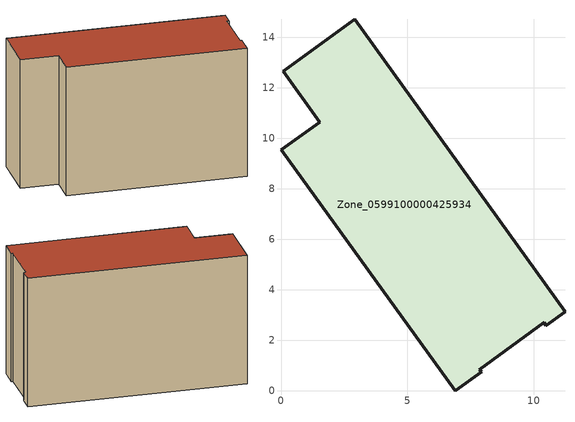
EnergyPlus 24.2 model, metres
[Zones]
Zone_0599100000425934
 floor ground (C_G): 0,9.53 1.53,10.63 0.08,12.65 2.92,14.71 11.24,3.14 10.47,2.58 10.41,2.71 7.85,0.83 7.95,0.77 6.89,0 z0
 wall outside (C_F): 1.53,10.63 0,9.53 6.89,0 7.95,0.77 7.85,0.83 10.41,2.71 10.47,2.58 11.24,3.14 2.92,14.71 0.08,12.65 1.53,10.63 z0:8.79
 roof outside (C_R): 7.85,0.83 10.41,2.71 10.47,2.58 11.24,3.14 2.92,14.71 0.08,12.65 1.53,10.63 0,9.53 6.89,0 7.95,0.77 z8.79
[BUILDING]
Pand.0599100000425934: North Axis=0; Terrain=City; Loads Convergence Tolerance Value=0.04; Temperature Convergence Tolerance Value=0.4; Solar Distribution=FullExterior; Maximum Number of Warmup Days=25; Minimum Number of Warmup Days=1
[Site:Location]
Rotterdam.The.Hague.AP_ZH_NLD Design_Conditions: Latitude=51.96; Longitude=4.45; Time Zone=1; Elevation=-4.5
[SITE:GROUNDTEMPERATURE:BUILDINGSURFACE]
18, 18, 18, 18, 18, 18, 18, 18, 18, 18, 18, 18
[MATERIAL] Thermal Absorptance=0.9; Solar Absorptance=0.7; Visible Absorptance=0.7
Name | Roughness | Thickness | Conductivity | Density | Specific Heat
G.TI.2006-2014 | MediumSmooth | 0.15 | 0.06 | 540 | 1210
F.TI.2006-2014 | Rough | 0.3 | 0.12 | 1920 | 840
R.TI.2006-2014 | MediumRough | 0.2 | 0.08 | 1500 | 1000
[CONSTRUCTION]
C_G: G.TI.2006-2014
C_F: F.TI.2006-2014
C_R: R.TI.2006-2014
[ZONE]
Zone_0599100000425934: Type=1; Multiplier=1; Ceiling Height=Autocalculate; Volume=Autocalculate; Floor Area=autocalculate; Part of Total Floor Area=Yes
[ZONEINFILTRATION:DESIGNFLOWRATE]
Infil_Zone_0599100000425934: Zone or ZoneList or Space or SpaceList=Zone_0599100000425934; Schedule=AlwaysOn; Design Flow Rate Calculation Method=Flow/Area; Flow Rate per Floor Area=0.0015; Constant Term Coefficient=1; Temperature Term Coefficient=0; Velocity Term Coefficient=0; Velocity Squared Term Coefficient=0
[HVACTEMPLATE:ZONE:IDEALLOADSAIRSYSTEM]
Zone_0599100000425934: Maximum Heating Supply Air Temperature=50; Minimum Cooling Supply Air Temperature=13; Maximum Heating Supply Air Humidity Ratio=0.0156; Minimum Cooling Supply Air Humidity Ratio=0.0077; Heating Limit=NoLimit; Cooling Limit=NoLimit; Dehumidification Control Type=ConstantSensibleHeatRatio; Cooling Sensible Heat Ratio=0.7; Dehumidification Setpoint=60; Humidification Control Type=None; Humidification Setpoint=30; Outdoor Air Method=None; Outdoor Air Flow Rate per Person=0.00944; Outdoor Air Flow Rate per Zone Floor Area=0; Outdoor Air Flow Rate per Zone=0; Demand Controlled Ventilation Type=None; Outdoor Air Economizer Type=NoEconomizer; Heat Recovery Type=None; Sensible Heat Recovery Effectiveness=0.7; Latent Heat Recovery Effectiveness=0.65
[ZONECONTROL:THERMOSTAT]
ThermostatControl_Zone_0599100000425934: Zone or ZoneList=Zone_0599100000425934; Control Type Schedule=DualSetpointControlType; Control 1=Thermostat_Zone_0599100000425934; Temperature Difference Between Cutout And Setpoint=0
[THERMOSTATSETPOINT:DUALSETPOINT]
Thermostat_Zone_0599100000425934: Heating Setpoint Temperature Schedule=HeatingSetpoint_Zone_0599100000425934; Cooling Setpoint Temperature Schedule=CoolingSetpoint_Zone_0599100000425934
[SCHEDULE:COMPACT]
HeatingSetpoint_Zone_0599100000425934: Through: 12/31, For: AllDays, Until: 24:00, 21
CoolingSetpoint_Zone_0599100000425934: Through: 12/31, For: AllDays, Until: 24:00, 24
DualSetpointControlType: Through: 12/31, For: AllDays, Until: 24:00, 4
AlwaysOn: Through: 12/31, For: AllDays, Until: 24:00, 1
